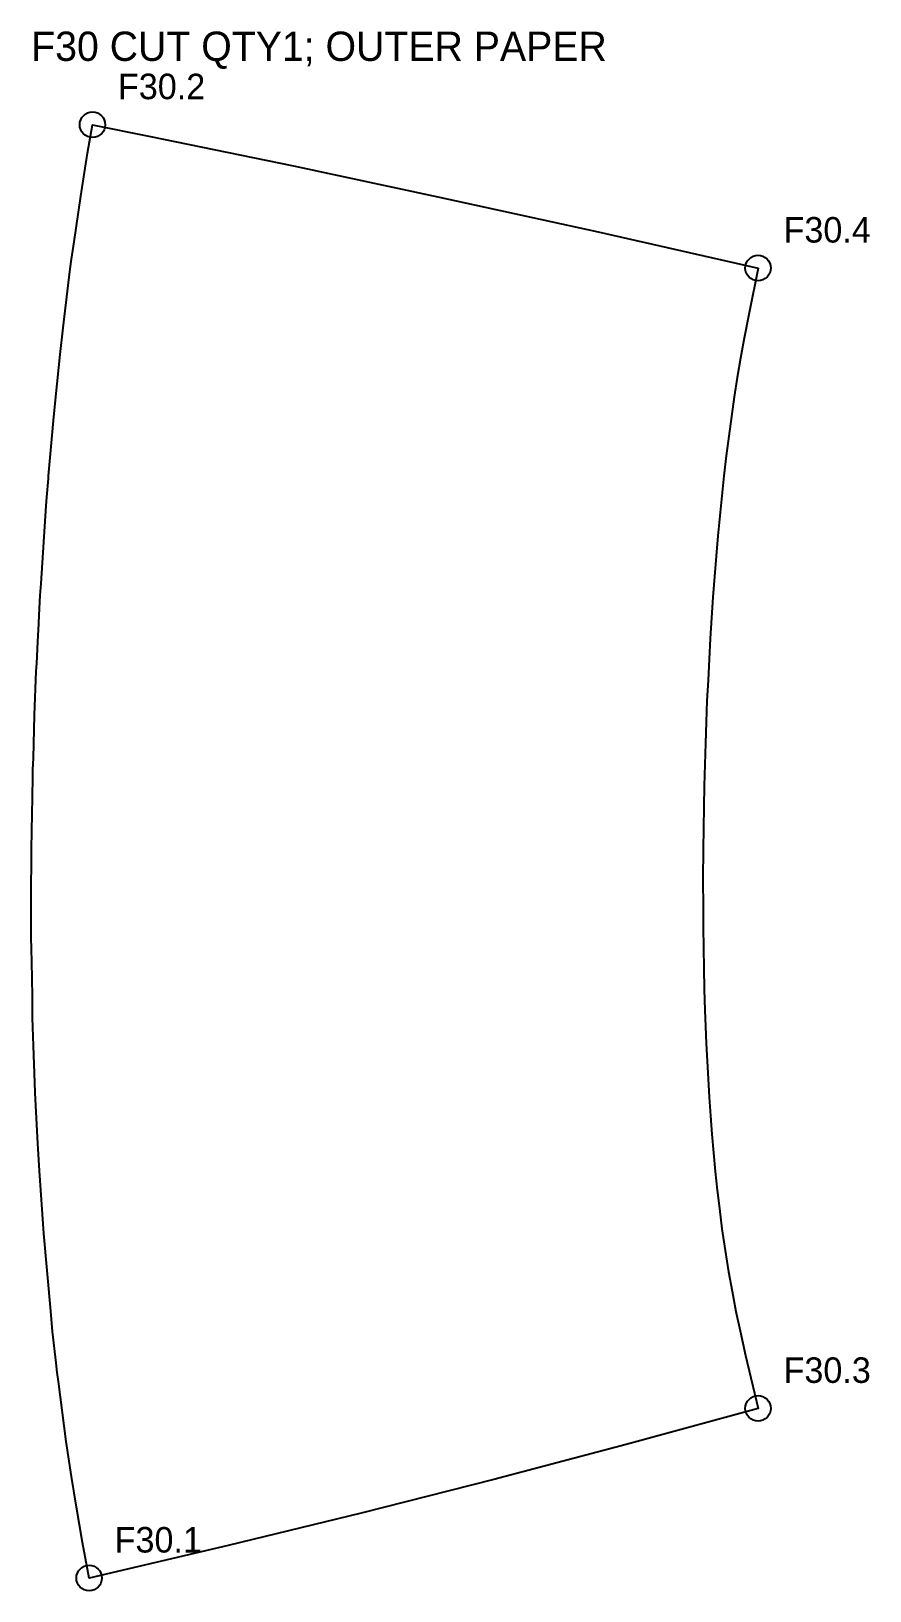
# Model space of a CAD drawing. Header units: millimetres. Extents: x 5 to 71, y 4 to 126.
import ezdxf

# ---------------------------------------------------------------- set-up
doc = ezdxf.new("R2010")
doc.units = ezdxf.units.MM
for name, color, linetype in [('CUT', 7, 'Continuous'), ('LABEL', 3, 'Continuous'), ('REFERENCE', 5, 'Continuous')]:
    doc.layers.add(name, color=color, linetype=linetype)

msp = doc.modelspace()

# ---------------------------------------------------------------- linework, layer by layer
at = {"layer": 'CUT'}
msp.add_lwpolyline([(61.97, 107.7), (61.28, 104.18), (60.87, 102.08), (60.6, 100.65), (60.34, 99.13), (60.1, 97.6), (59.88, 96.07), (59.67, 94.52), (59.48, 92.98), (59.3, 91.42), (59.14, 89.85), (58.98, 88.28), (58.83, 86.7), (58.69, 85.11), (58.56, 83.51), (58.44, 81.91), (58.33, 80.29), (58.23, 78.67), (58.13, 77.04), (58.05, 75.4), (57.97, 73.76), (57.9, 72.11), (57.84, 70.45), (57.79, 68.79), (57.75, 67.12), (57.72, 65.45), (57.69, 63.78), (57.67, 62.11), (57.65, 59.83), (57.66, 57.53), (57.67, 56.08), (57.69, 54.36), (57.72, 52.84), (57.76, 51.15), (57.81, 49.52), (57.85, 48.24), (57.91, 46.91), (57.98, 45.53), (58.06, 44.13), (58.15, 42.7), (58.24, 41.25), (58.35, 39.79), (58.47, 38.33), (58.62, 36.87), (58.77, 35.41), (58.94, 33.97), (59.14, 32.39), (59.39, 30.68), (59.66, 29.01), (59.93, 27.5), (60.24, 25.89), (60.56, 24.37), (60.99, 22.46), (61.97, 18.3), (51.64, 15.48), (41.27, 12.73), (30.87, 10.08), (20.45, 7.54), (9.54, 5), (9.02, 7.78), (8.54, 10.57), (8.15, 12.97), (7.73, 15.71), (7.13, 20.41), (7.03, 21.11), (6.96, 21.87), (6.68, 24.32), (6.53, 25.93), (5.99, 32.01), (5.66, 36.93), (5.54, 38.64), (5.51, 39.08), (5.32, 43.04), (5.29, 43.86), (5.19, 46.72), (5.13, 48.2), (5.11, 48.95), (5.1, 50.62), (5.04, 53.34), (5.02, 54.27), (5.01, 55.25), (5, 57.03), (5.01, 57.43), (5, 57.63), (5, 57.69), (5, 57.72), (5.03, 62.53), (5.04, 63.17), (5.05, 63.67), (5.08, 64.8), (5.13, 67.74), (5.14, 68.4), (5.17, 69.27), (5.27, 72.66), (5.4, 76.1), (5.43, 76.69), (5.52, 78.39), (5.59, 79.83), (5.62, 80.49), (5.71, 82.02), (5.77, 82.97), (6.18, 89.06), (6.23, 89.75), (6.35, 91.19), (6.36, 91.4), (6.64, 94.58), (6.74, 95.76), (6.93, 97.6), (7.26, 100.92), (7.5, 103.01), (7.9, 106.33), (8.06, 107.63), (8.17, 108.4), (8.37, 109.76), (8.88, 113.35), (9.23, 115.54), (9.42, 116.71), (9.8, 118.94), (14.23, 118.04), (25.56, 115.71), (36.88, 113.29), (49.44, 110.54)], close=True, dxfattribs=at)
at = {"layer": 'REFERENCE'}
for centre in [(9.8, 118.94), (61.97, 107.7), (61.97, 18.3), (9.54, 5)]:
    msp.add_circle(centre, 1, dxfattribs=at)

# ---------------------------------------------------------------- texts
at = {"layer": 'LABEL'}
msp.add_text('F30 CUT QTY1; OUTER PAPER', height=2.3, dxfattribs=at).set_placement((5, 123.94))
at = {"layer": 'REFERENCE'}
for s, p in [('F30.2', (11.8, 120.94)), ('F30.4', (63.97, 109.7)), ('F30.3', (63.97, 20.3)), ('F30.1', (11.54, 7))]:
    msp.add_text(s, height=2, dxfattribs=at).set_placement(p)

doc.saveas('drawing.dxf')
